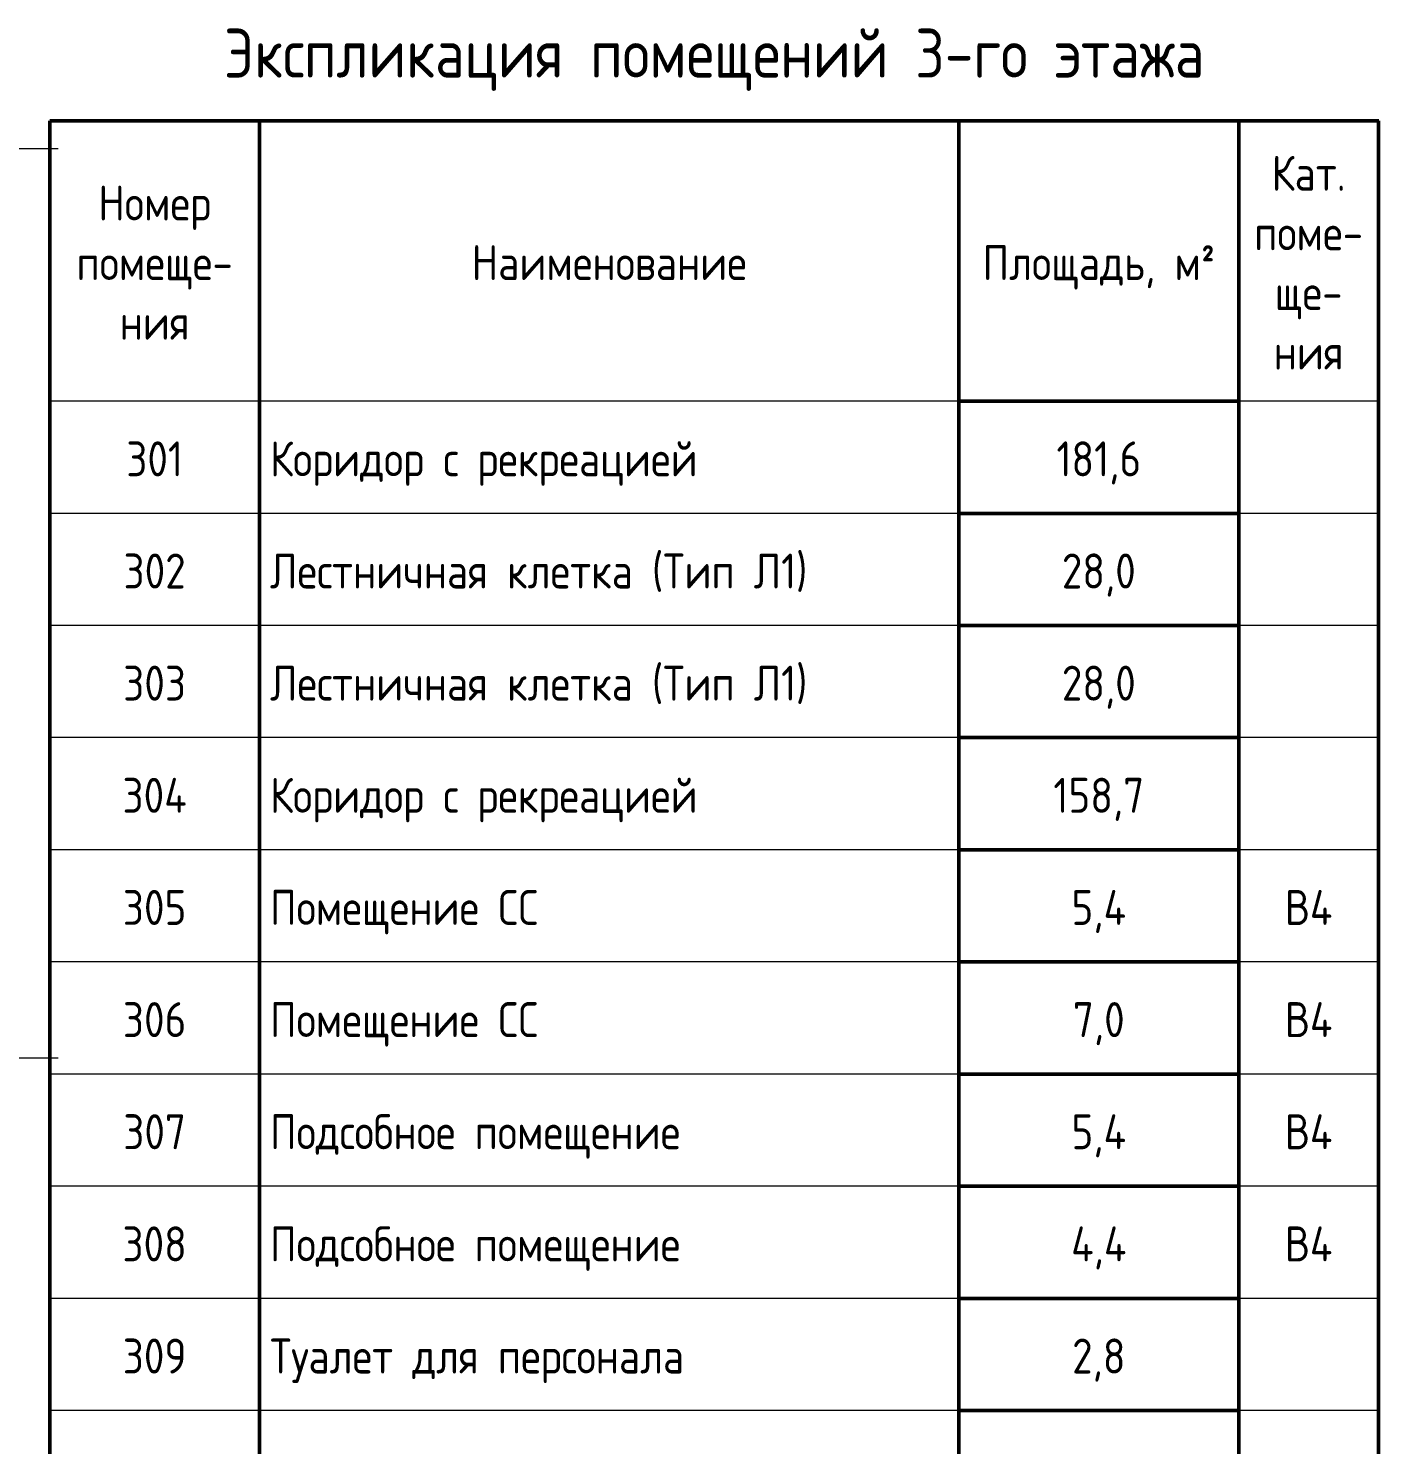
# Model space of a CAD drawing. Header units: millimetres. Extents: x -269164 to 430575, y -569542 to 36130.
# Drawn here: x 235111 to 244765, y -396532 to -386405 of the extents above; entities that cross this region are included whole.
import ezdxf

# ---------------------------------------------------------------- set-up
doc = ezdxf.new("R2010")
doc.units = ezdxf.units.MM
doc.linetypes.add('ADSK_Линия сетки', pattern=[25, 20, -2.5, 0, -2.5])
doc.layers.add('Графика', color=7, linetype='Continuous', lineweight=20)
doc.layers.add('Оси', color=7, linetype='Continuous', lineweight=9)
doc.layers.add('Линии', color=7, linetype='Continuous', lineweight=9, true_color=0x00a600)
doc.styles.add('GOST Common_3', font='GOST_Common.ttf', dxfattribs={"width": 0.9, "height": 2.5})
doc.styles.add('GOST Common_4', font='GOST_Common.ttf', dxfattribs={"width": 0.9, "height": 3.5})

msp = doc.modelspace()

# ---------------------------------------------------------------- linework, layer by layer
at = {"layer": 'Линии', "color": 18, "lineweight": 50, "true_color": 0x000000}
for p, q in [((235263.95, -387066.68), (235263.95, -389071.28)), ((235263.95, -387066.68), (244764.79, -387066.68)), ((236763.95, -387066.68), (236763.95, -389071.28)), ((241763.95, -387066.68), (241763.95, -389071.28)), ((243763.95, -387066.68), (243763.95, -389071.28)), ((244763.95, -387066.68), (244763.95, -389071.28)), ((235263.95, -389071.28), (235263.95, -389873.12)), ((236763.95, -389071.28), (236763.95, -389873.12)), ((243763.95, -389071.28), (241763.95, -389071.28)), ((241763.95, -389071.28), (241763.95, -389873.12)), ((243763.95, -389071.28), (243763.95, -389873.12)), ((244763.95, -389071.28), (244763.95, -389873.12)), ((235263.95, -389873.12), (235263.95, -390674.96)), ((236763.95, -389873.12), (236763.95, -390674.96)), ((243763.95, -389873.12), (241763.95, -389873.12)), ((241763.95, -389873.12), (241763.95, -390674.96)), ((243763.95, -389873.12), (243763.95, -390674.96)), ((244763.95, -389873.12), (244763.95, -390674.96)), ((235263.95, -390674.96), (235263.95, -391476.8)), ((236763.95, -390674.96), (236763.95, -391476.8)), ((243763.95, -390674.96), (241763.95, -390674.96)), ((241763.95, -390674.96), (241763.95, -391476.8)), ((243763.95, -390674.96), (243763.95, -391476.8)), ((244763.95, -390674.96), (244763.95, -391476.8)), ((235263.95, -391476.8), (235263.95, -392278.64)), ((236763.95, -391476.8), (236763.95, -392278.64)), ((243763.95, -391476.8), (241763.95, -391476.8)), ((241763.95, -391476.8), (241763.95, -392278.64)), ((243763.95, -391476.8), (243763.95, -392278.64)), ((244763.95, -391476.8), (244763.95, -392278.64)), ((235263.95, -392278.64), (235263.95, -393080.48)), ((236763.95, -392278.64), (236763.95, -393080.48)), ((243763.95, -392278.64), (241763.95, -392278.64)), ((241763.95, -392278.64), (241763.95, -393080.48)), ((243763.95, -392278.64), (243763.95, -393080.48)), ((244763.95, -392278.64), (244763.95, -393080.48)), ((235263.95, -393080.48), (235263.95, -393882.32)), ((236763.95, -393080.48), (236763.95, -393882.32)), ((243763.95, -393080.48), (241763.95, -393080.48)), ((241763.95, -393080.48), (241763.95, -393882.32)), ((243763.95, -393080.48), (243763.95, -393882.32)), ((244763.95, -393080.48), (244763.95, -393882.32)), ((235263.95, -393882.32), (235263.95, -394684.16)), ((236763.95, -393882.32), (236763.95, -394684.16)), ((243763.95, -393882.32), (241763.95, -393882.32)), ((241763.95, -393882.32), (241763.95, -394684.16)), ((243763.95, -393882.32), (243763.95, -394684.16)), ((244763.95, -393882.32), (244763.95, -394684.16)), ((235263.95, -394684.16), (235263.95, -395486)), ((236763.95, -394684.16), (236763.95, -395486)), ((243763.95, -394684.16), (241763.95, -394684.16)), ((241763.95, -394684.16), (241763.95, -395486)), ((243763.95, -394684.16), (243763.95, -395486)), ((244763.95, -394684.16), (244763.95, -395486)), ((235263.95, -395486), (235263.95, -396287.84)), ((236763.95, -395486), (236763.95, -396287.84)), ((243763.95, -395486), (241763.95, -395486)), ((241763.95, -395486), (241763.95, -396287.84)), ((243763.95, -395486), (243763.95, -396287.84)), ((244763.95, -395486), (244763.95, -396287.84)), ((235263.95, -396287.84), (235263.95, -397089.69)), ((236763.95, -396287.84), (236763.95, -397089.69)), ((243763.95, -396287.84), (241763.95, -396287.84)), ((241763.95, -396287.84), (241763.95, -397089.69)), ((243763.95, -396287.84), (243763.95, -397089.69)), ((244763.95, -396287.84), (244763.95, -397089.69))]:
    msp.add_line(p, q, dxfattribs=at)
at = {"layer": 'Линии', "color": 18, "lineweight": 20, "true_color": 0x000000}
for p, q in [((244764.79, -387066.68), (244764.79, -389071.28)), ((236763.95, -389071.28), (235263.95, -389071.28)), ((241763.95, -389071.28), (236763.95, -389071.28)), ((244763.95, -389071.28), (243763.95, -389071.28)), ((236763.95, -389873.12), (235263.95, -389873.12)), ((241763.95, -389873.12), (236763.95, -389873.12)), ((244763.95, -389873.12), (243763.95, -389873.12)), ((236763.95, -390674.96), (235263.95, -390674.96)), ((241763.95, -390674.96), (236763.95, -390674.96)), ((244763.95, -390674.96), (243763.95, -390674.96)), ((236763.95, -391476.8), (235263.95, -391476.8)), ((241763.95, -391476.8), (236763.95, -391476.8)), ((244763.95, -391476.8), (243763.95, -391476.8)), ((236763.95, -392278.64), (235263.95, -392278.64)), ((241763.95, -392278.64), (236763.95, -392278.64)), ((244763.95, -392278.64), (243763.95, -392278.64)), ((236763.95, -393080.48), (235263.95, -393080.48)), ((241763.95, -393080.48), (236763.95, -393080.48)), ((244763.95, -393080.48), (243763.95, -393080.48)), ((236763.95, -393882.32), (235263.95, -393882.32)), ((241763.95, -393882.32), (236763.95, -393882.32)), ((244763.95, -393882.32), (243763.95, -393882.32)), ((236763.95, -394684.16), (235263.95, -394684.16)), ((241763.95, -394684.16), (236763.95, -394684.16)), ((244763.95, -394684.16), (243763.95, -394684.16)), ((236763.95, -395486), (235263.95, -395486)), ((241763.95, -395486), (236763.95, -395486)), ((244763.95, -395486), (243763.95, -395486)), ((236763.95, -396287.84), (235263.95, -396287.84)), ((241763.95, -396287.84), (236763.95, -396287.84)), ((244763.95, -396287.84), (243763.95, -396287.84))]:
    msp.add_line(p, q, dxfattribs=at)
at = {"layer": 'Оси', "linetype": 'ADSK_Линия сетки', "ltscale": 100}
for p, q in [((167096.68, -387265.13), (235324.62, -387265.13)), ((167096.68, -393765.13), (235324.62, -393765.13))]:
    msp.add_line(p, q, dxfattribs=at)

# ---------------------------------------------------------------- texts
at = {"layer": 'Графика', "color": 18, "true_color": 0x000000, "line_spacing_factor": 1.022761}
for s, insert, char_height, width, attachment_point, style in [('Экспликация помещений 3-го этажа', (240014.37, -386407.59), 350, 8447.1132, 2, 'GOST Common_4'), ('Кат.\\Pпоме-\\Pще-\\Pния', (244263.95, -387316.12), 250, 962.4469, 2, 'GOST Common_3'), ('Номер\\Pпомеще-\\Pния', (236013.95, -387529.2), 250, 1418.0252, 2, 'GOST Common_3'), ('Наименование', (239263.95, -387955.35), 250, 2353.3185, 2, 'GOST Common_3'), ('Площадь, м\\fGOST Common|b0|i0|c238|p34|;\\W.9;²', (242763.95, -387955.35), 250, 2009.3719, 2, 'GOST Common_3'), ('301', (236013.95, -389358.57), 250, 509.8857, 2, 'GOST Common_3'), ('Коридор с рекреацией', (236838.95, -389358.57), 250, 3611.4388, 1, 'GOST Common_3'), ('181,6', (242763.95, -389358.57), 250, 739.1834, 2, 'GOST Common_3'), ('302', (236013.95, -390160.41), 250, 561.1759, 2, 'GOST Common_3'), ('Лестничная клетка (Тип Л1)', (236838.95, -390160.41), 250, 4595.0052, 1, 'GOST Common_3'), ('28,0', (242763.95, -390160.41), 250, 654.7053, 2, 'GOST Common_3'), ('303', (236013.95, -390962.25), 250, 561.1759, 2, 'GOST Common_3'), ('Лестничная клетка (Тип Л1)', (236838.95, -390962.25), 250, 4595.0052, 1, 'GOST Common_3'), ('28,0', (242763.95, -390962.25), 250, 654.7053, 2, 'GOST Common_3'), ('304', (236013.95, -391764.09), 250, 588.3296, 2, 'GOST Common_3'), ('Коридор с рекреацией', (236838.95, -391764.09), 250, 3611.4388, 1, 'GOST Common_3'), ('158,7', (242763.95, -391764.09), 250, 790.4736, 2, 'GOST Common_3'), ('305', (236013.95, -392565.93), 250, 561.1759, 2, 'GOST Common_3'), ('Помещение СС', (236838.95, -392565.93), 250, 2286.9428, 1, 'GOST Common_3'), ('5,4', (242763.95, -392565.93), 250, 494.8003, 2, 'GOST Common_3'), ('В4', (244263.95, -392565.93), 250, 428.4246, 2, 'GOST Common_3'), ('306', (236013.95, -393367.77), 250, 561.1759, 2, 'GOST Common_3'), ('Помещение СС', (236838.95, -393367.77), 250, 2286.9428, 1, 'GOST Common_3'), ('7,0', (242763.95, -393367.77), 250, 467.6466, 2, 'GOST Common_3'), ('В4', (244263.95, -393367.77), 250, 428.4246, 2, 'GOST Common_3'), ('307', (236013.95, -394169.61), 250, 561.1759, 2, 'GOST Common_3'), ('Подсобное помещение', (236838.95, -394169.61), 250, 3572.2168, 1, 'GOST Common_3'), ('5,4', (242763.95, -394169.61), 250, 494.8003, 2, 'GOST Common_3'), ('В4', (244263.95, -394169.61), 250, 428.4246, 2, 'GOST Common_3'), ('308', (236013.95, -394971.45), 250, 561.1759, 2, 'GOST Common_3'), ('Подсобное помещение', (236838.95, -394971.45), 250, 3572.2168, 1, 'GOST Common_3'), ('4,4', (242763.95, -394971.45), 250, 521.954, 2, 'GOST Common_3'), ('В4', (244263.95, -394971.45), 250, 428.4246, 2, 'GOST Common_3'), ('309', (236013.95, -395773.29), 250, 561.1759, 2, 'GOST Common_3'), ('Туалет для персонала', (236838.95, -395773.29), 250, 3692.8998, 1, 'GOST Common_3'), ('2,8', (242763.95, -395773.29), 250, 467.6466, 2, 'GOST Common_3')]:
    msp.add_mtext(s, dxfattribs=dict(at, insert=insert, char_height=char_height, width=width, attachment_point=attachment_point, style=style))

doc.saveas('drawing.dxf')
